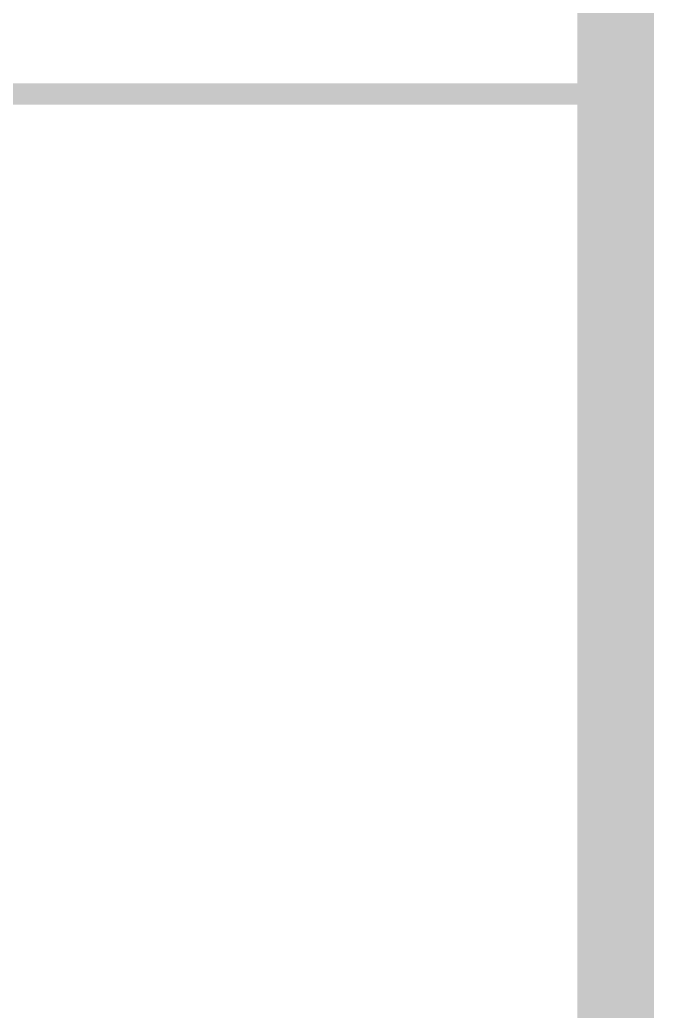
# Model space of a CAD drawing. Header units: millimetres. Extents: x 0 to 395, y 0 to 190.
# Drawn here: x 161.93 to 176.77, y 102.18 to 125.39 of the extents above; entities that cross this region are included whole.
import ezdxf

# ---------------------------------------------------------------- set-up
doc = ezdxf.new("R2010")
doc.units = ezdxf.units.MM
doc.layers.add('TopLayer', color=1, linetype='Continuous')

msp = doc.modelspace()

# ---------------------------------------------------------------- linework, layer by layer
at = {"layer": 'TopLayer'}
for points, const_width in [([(175.875, 123.65), (175.875, 129.625)], 1.8), ([(175.875, 98.875), (175.875, 123.65)], 1.8), ([(160.825, 123.65), (175.875, 123.65)], 0.5)]:
    msp.add_lwpolyline(points, dxfattribs=dict(at, const_width=const_width))
for points, const_width in [([(175.425, 123.65, 1), (176.325, 123.65, 1)], 0.9), ([(175.425, 123.65, 1), (176.325, 123.65, 1)], 0.9), ([(175.75, 123.65, 1), (176, 123.65, 1)], 0.25)]:
    msp.add_lwpolyline(points, format="xyb", close=True, dxfattribs=dict(at, const_width=const_width))

doc.saveas('drawing.dxf')
